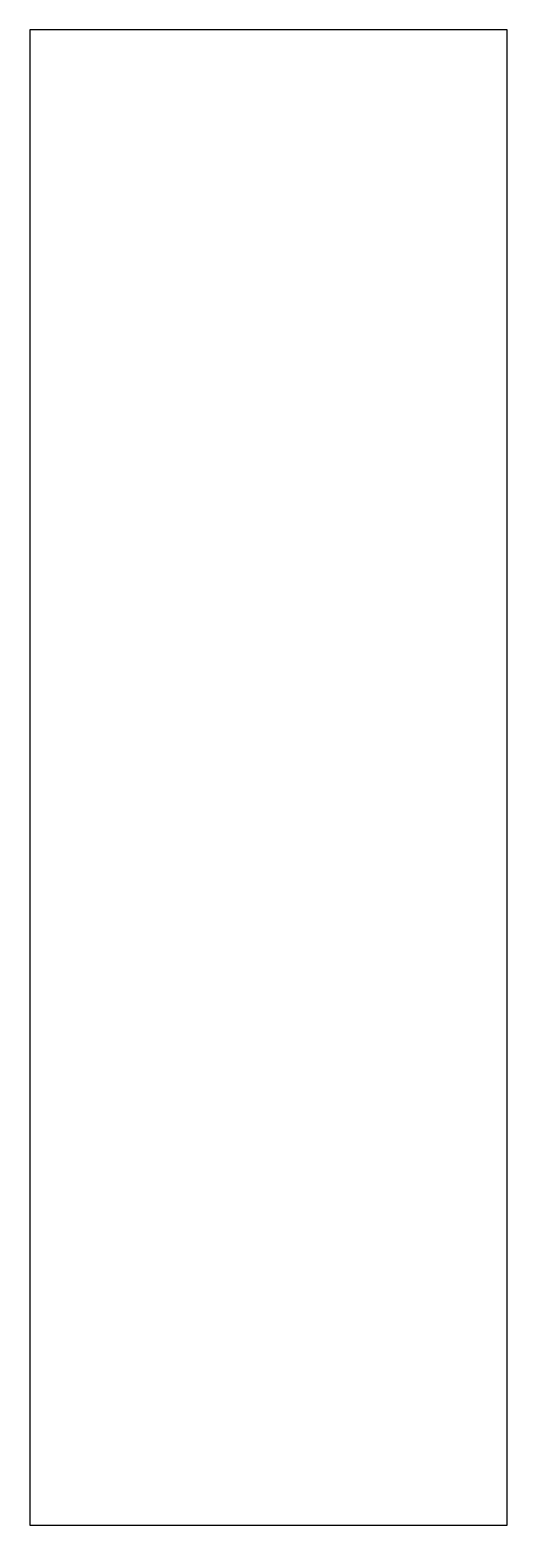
# Model space of a CAD drawing. Extents: x 9172 to 9292, y -141 to 235.
import ezdxf

# ---------------------------------------------------------------- set-up
doc = ezdxf.new("R2010")
doc.units = 0
doc.layers.get('0').update_dxf_attribs({"linetype": 'CONTINUOUS'})

msp = doc.modelspace()

# ---------------------------------------------------------------- linework, layer by layer
at = {"linetype": 'CONTINUOUS'}
for p, q in [((9172.42, 235.17), (9172.42, -140.96)), ((9292.42, 235.17), (9172.42, 235.17)), ((9292.42, -140.96), (9292.42, 235.17)), ((9172.42, -140.96), (9292.42, -140.96))]:
    msp.add_line(p, q, dxfattribs=at)

doc.saveas('drawing.dxf')
